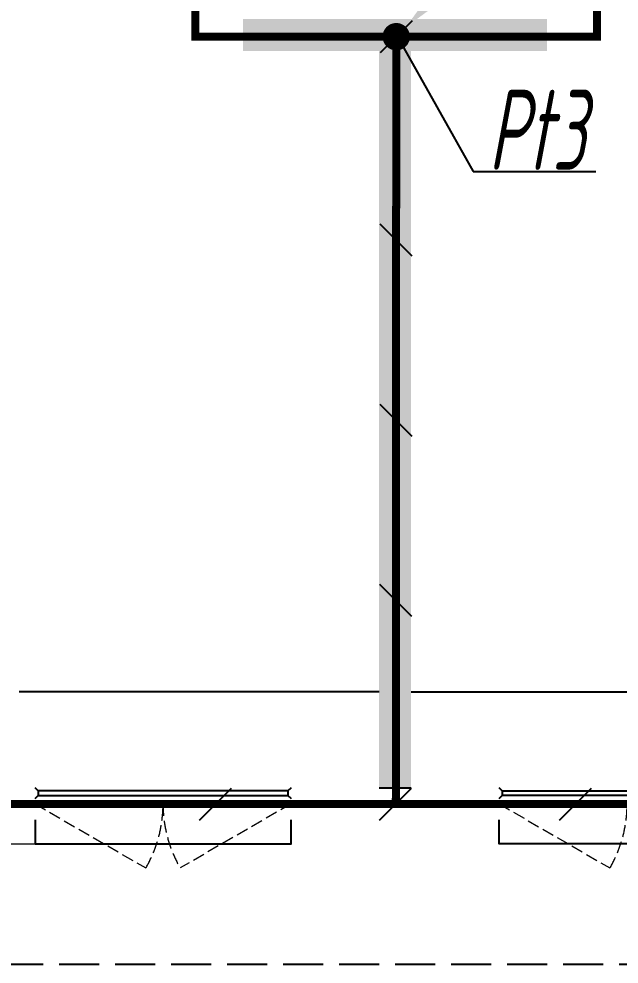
# Model space of a CAD drawing. Extents: x 3774419 to 4775970, y -926964 to 2266.
# Drawn here: x 3912969 to 3916720, y -776872 to -770972 of the extents above; entities that cross this region are included whole.
import ezdxf
from ezdxf.enums import TextEntityAlignment as Align

# ---------------------------------------------------------------- set-up
doc = ezdxf.new("R2010")
doc.units = 0
doc.header["$LTSCALE"] = 1000
doc.header["$MEASUREMENT"] = 0
doc.linetypes.add('CENTER2', pattern=[1.125, 0.75, -0.125, 0.125, -0.125])
doc.linetypes.add('DASH', pattern=[0.35, 0.25, -0.1])
doc.layers.get('0').update_dxf_attribs({"linetype": 'CONTINUOUS'})
for name, color, linetype in [('!!电气', 1, 'CONTINUOUS'), ('3-栏杆1', 252, 'CONTINUOUS'), ('3.5方案汇报，与郭总、侯月琴确定户型_t8$0$2020.03.04 -1安徽标准化洋房户型(UA）_t8_t8$0$看线', 154, 'CONTINUOUS'), ('DIM-照明', 7, 'CONTINUOUS'), ('LWIRE', 4, 'CONTINUOUS'), ('SHTLN', 4, 'CONTINUOUS'), ('WIRE-接地', 2, 'CONTINUOUS'), ('保温', 6, 'CONTINUOUS'), ('卫生间', 6, 'CONTINUOUS'), ('看线', 185, 'CONTINUOUS')]:
    doc.layers.add(name, color=color, linetype=linetype)
doc.layers.add('WINDOW', color=146, linetype='CONTINUOUS', lineweight=20)
doc.styles.add('HZTXT', font='gbeitc.shx', dxfattribs={"width": 0.8, "height": 400, "bigfont": 'hztxt.shx'})
doc.styles.get("Standard").update_dxf_attribs({"font": 'gbenor.shx', "bigfont": 'gbcbig.shx'})

# ---------------------------------------------------------------- blocks, each defined once
blk = doc.blocks.new('GDFGDGRD')
at = {"layer": '保温', "linetype": 'Continuous', "ltscale": 10}
h = blk.add_hatch(dxfattribs=at)
h.set_pattern_fill('HEX', color=251, scale=10, angle=90, style=0)
h.set_pattern_definition([(90, (-70765.891, -151624.736), (-16.49778, 1e-15), [9.525, -19.05]), (210, (-70765.891, -151624.736), (8.24889, -14.2874966), [9.525, -19.05]), (150, (-70765.891, -151615.211), (-8.24889, -14.2874966), [9.525, -19.05])])
h.paths.add_polyline_path([(434066.6, 368523.7), (434066.6, 368723.7), (432166.6, 368723.7), (432166.6, 368523.7)])
h = blk.add_hatch(dxfattribs=at)
h.set_pattern_fill('HEX', color=251, scale=10, angle=90, style=0)
h.set_pattern_definition([(90, (-70765.891, -152124.736), (-16.49778, 1e-15), [9.525, -19.05]), (210, (-70765.891, -152124.736), (8.24889, -14.2874966), [9.525, -19.05]), (150, (-70765.891, -152115.211), (-8.24889, -14.2874966), [9.525, -19.05])])
h.paths.add_polyline_path([(433016.7, 363923.7), (433216.7, 363923.7), (433216.7, 368523.7), (433016.7, 368523.7)])
at = {"layer": '保温', "color": 251, "linetype": 'ByBlock', "ltscale": 10}
blk.add_line((433016.6, 363923.7), (433216.6, 363923.7), dxfattribs=at)
blk = doc.blocks.new('ASDFSD')
at = {"layer": '3-栏杆1', "color": 5}
for p, q in [((681762.6, 334937.5), (681742.3, 334955.3)), ((681742.3, 334955.3), (681762.6, 334937.5)), ((683322.1, 334937.5), (683342.3, 334955.3)), ((683342.3, 334955.3), (683322.1, 334937.5)), ((681742.3, 334888.4), (681762.6, 334908.3)), ((683322.1, 334937.5), (681762.6, 334937.5)), ((681762.6, 334937.5), (681762.6, 334908.3)), ((681762.6, 334908.2), (683322.1, 334908.2)), ((683322.1, 334937.5), (683322.1, 334908.3)), ((683322.1, 334908.3), (683342.3, 334888.4)), ((683342.3, 334888.4), (683322.1, 334908.3))]:
    blk.add_line(p, q, dxfattribs=at)
blk = doc.blocks.new('A$C148B7D8E')
at = {"layer": '卫生间', "color": 252, "linetype": 'DASH'}
blk.add_lwpolyline([(16100, 14000), (16100, 15400), (7700, 15400), (7700, 10800), (7300, 10800), (7300, 10000), (900, 10000), (900, 9000), (-900, 9000), (-900, -900), (1750, -900), (1750, -2100), (23450, -2100), (23450, -900), (25100, -900)], dxfattribs=at)
blk = doc.blocks.new('A$C66B635E3')
at = {"color": 252, "const_width": 8}
blk.add_lwpolyline([(9950, -100), (9950, -250), (10250, -250), (10250, -100)], dxfattribs=at)
at = {"layer": '3.5方案汇报，与郭总、侯月琴确定户型_t8$0$2020.03.04 -1安徽标准化洋房户型(UA）_t8_t8$0$看线', "color": 252, "ltscale": 10}
for p, q in [((12400, 700), (10150, 700)), ((12600, 700), (14850, 700))]:
    blk.add_line(p, q, dxfattribs=at)
at = {"layer": 'WINDOW', "color": 252, "linetype": 'DASH', "ltscale": 0.3}
for points in [[(10250, 0), (10942.8, -400, 0.131652), (11050, 0)], [(11850, 0), (11157.2, -400, -0.131652), (11050, 0)], [(13150, 0), (13842.8, -400, 0.131652), (13950, 0)]]:
    blk.add_lwpolyline(points, format="xyb", dxfattribs=at)
at = {"layer": '看线', "color": 252, "ltscale": 0.5}
for points in [[(10250, -100), (10250, -250), (11850, -250), (11850, -100)], [(14750, -100), (14750, -250), (13150, -250), (13150, -100)]]:
    blk.add_lwpolyline(points, dxfattribs=at)
at = {"color": 252}
for name, p in [('A$C148B7D8E', (-100, 1100)), ('GDFGDGRD', (-420616.6, -363823.7)), ('ASDFSD', (-671492.3, -334855.3))]:
    blk.add_blockref(name, p, dxfattribs=at)
at = {"color": 252, "xscale": -1}
blk.add_blockref('ASDFSD', (696492.3, -334855.3), dxfattribs=at)
blk = doc.blocks.new('$TelecSys$00000008')
blk.add_line((0.4, 0.4), (-0.4, -0.4))
blk = doc.blocks.new('$TelecSys$00000078')
for p, q in [((1.15, 1.15), (0.55, 0.55)), ((0.1042, 0.1042), (0.1042, 0.1042)), ((-0.1042, -0.1042), (-0.1042, -0.1042))]:
    blk.add_line(p, q)
at = {"const_width": 0.1425}
blk.add_lwpolyline([(-0.0713, 0, 1), (0.0713, 0, 1)], format="xyb", close=True, dxfattribs=at)
blk.add_solid([(0.62, 0.48), (0.48, 0.62), (0.1, 0.1)])
at = {"width": 0.8, "flags": 9}
blk.add_attdef('A', (0, 0), '', height=0.00002, dxfattribs=at)

msp = doc.modelspace()

# ---------------------------------------------------------------- linework, layer by layer
at = {"layer": 'DIM-照明', "color": 7, "ltscale": 0.8}
for p, q in [((3915353.4, -771117.5), (3915808.7, -771925.8)), ((3915808.7, -771925.8), (3916574.1, -771925.8))]:
    msp.add_line(p, q, dxfattribs=at)
at = {"layer": 'WIRE-接地', "color": 2, "linetype": 'CENTER2', "const_width": 50}
for points in [[(3913126, -764979.4), (3913930.3, -764979.4), (3913930.3, -767406.9), (3913630.8, -767406.9), (3913630.8, -768979.7), (3914072.7, -768979.7), (3914072.7, -771083.6), (3916582.1, -771083.6), (3916582.1, -768978.6), (3917023, -768978.6), (3917023, -767372.3), (3916728.2, -767372.3), (3916728.2, -764977.2), (3917522.3, -764975.3)], [(3942776.5, -775877.6), (3937872.2, -775877.6), (3937872.2, -775276.6), (3937120.5, -775276.6), (3937120.5, -774069.8), (3930522.5, -774069.8), (3930522.5, -774677), (3925124.6, -774677), (3925124.6, -774073.1), (3918522.7, -774073.1), (3918522.7, -775278.5), (3917775.9, -775278.5), (3917775.9, -775873.9), (3912868.4, -775873.9), (3912868.4, -775270.9), (3912122.4, -775270.9), (3912122.4, -774081.6), (3905525.7, -774081.6), (3905525.7, -774674.6), (3902820, -774674.6), (3902820, -766778)], [(3915327.4, -771083.6), (3915324.7, -775873.9)]]:
    msp.add_lwpolyline(points, dxfattribs=at)

# ---------------------------------------------------------------- block references
at = {"layer": '!!电气'}
msp.add_blockref('A$C66B635E3', (3902820, -775872.5), dxfattribs=at)
at = {"layer": 'LWIRE', "color": 4, "xscale": 600, "yscale": 600, "zscale": 600}
msp.add_blockref('$TelecSys$00000078', (3915327.4, -771083.6), dxfattribs=at)
at = {"layer": 'SHTLN', "color": 2, "xscale": 250, "yscale": 250, "zscale": 250}
msp.add_blockref('$TelecSys$00000008', (3915327.4, -771083.6), dxfattribs=at)
at = {"layer": 'SHTLN', "color": 2}
for p, xscale, yscale, zscale, rotation in [((3915326.7, -772353.7), 249.9999999999998, 249.9999999999998, 249.9999999999998, 269.9675933344894), ((3915326, -773478.7), 249.9999999999998, 249.9999999999998, 249.9999999999998, 269.9675933344894), ((3915325.4, -774603.7), 249.9999999999998, 249.9999999999998, 249.9999999999998, 269.9675933344894), ((3914197.2, -775873.9), 250, 250, 250, 180), ((3915322.2, -775873.9), 250, 250, 250, 180), ((3916447.2, -775873.9), 250, 250, 250, 180)]:
    msp.add_blockref('$TelecSys$00000008', p, dxfattribs=dict(at, xscale=xscale, yscale=yscale, zscale=zscale, rotation=rotation))

# ---------------------------------------------------------------- texts
at = {"layer": 'DIM-照明', "color": 7, "ltscale": 0.8, "style": 'HZTXT', "width": 0.7}
msp.add_text('Pt3', height=500, dxfattribs=at).set_placement((3916207.3, -771664), align=Align.MIDDLE)

doc.saveas('drawing.dxf')
